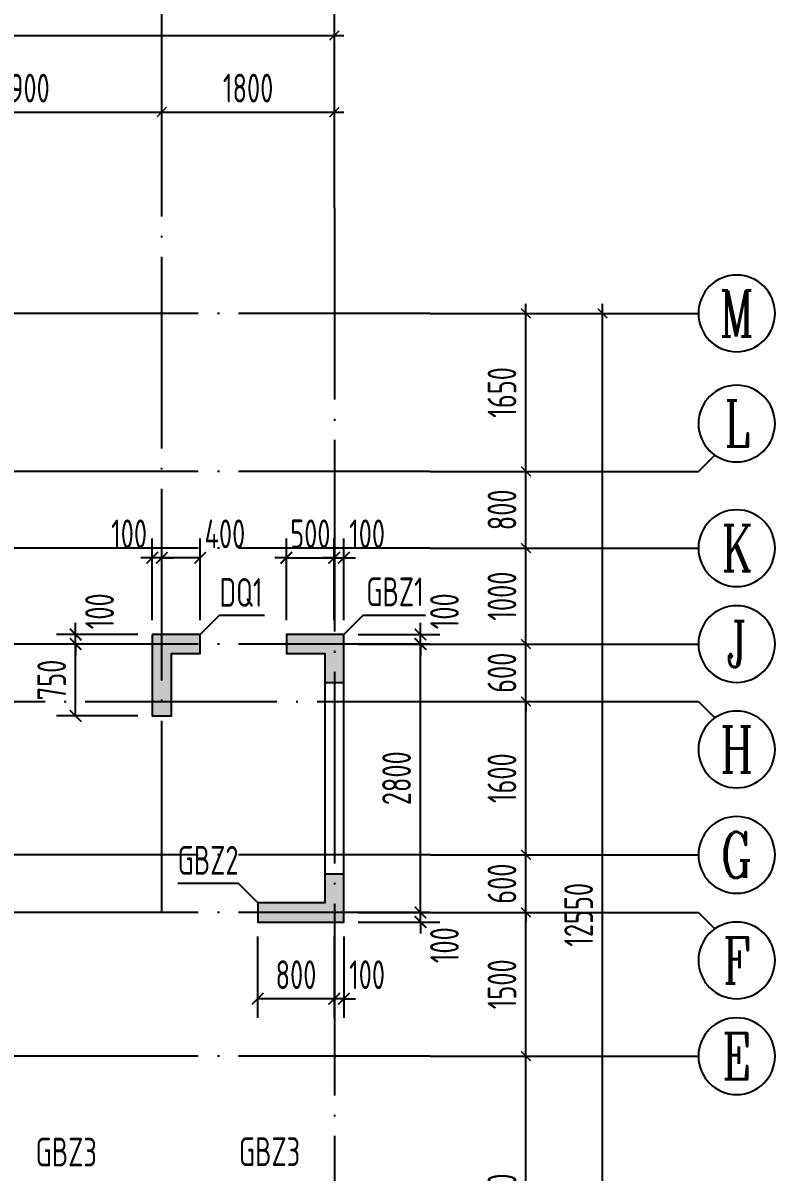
# Model space of a CAD drawing. Extents: x -655480 to 203344, y -294099 to 287156.
# Drawn here: x -257091 to -249241, y -3283 to 8705 of the extents above; entities that cross this region are included whole.
import ezdxf
from ezdxf.enums import TextEntityAlignment as Align

# ---------------------------------------------------------------- set-up
doc = ezdxf.new("R2010")
doc.units = 0
doc.header["$LTSCALE"] = 1000
doc.linetypes.add('DOTE', pattern=[2.42, 2, -0.2, 0.02, -0.2])
doc.layers.get('0').update_dxf_attribs({"linetype": 'CONTINUOUS'})
doc.layers.get('DEFPOINTS').update_dxf_attribs({"linetype": 'CONTINUOUS'})
for name, color, linetype in [('A-AXIS', 1, 'CONTINUOUS'), ('A-DOTE', 10, 'DOTE'), ('AXIS_NUM', 7, 'CONTINUOUS'), ('S-Q墙实线', 6, 'CONTINUOUS'), ('S-Q墙标注', 3, 'CONTINUOUS'), ('S-X详图填充', 252, 'CONTINUOUS'), ('S-X详图实线', 4, 'CONTINUOUS'), ('S-Y一般标注', 3, 'CONTINUOUS'), ('S-Z柱编号', 6, 'CONTINUOUS')]:
    doc.layers.add(name, color=color, linetype=linetype)
doc.styles.add('TSSD_Axis', font='complex.shx', dxfattribs={"width": 0.7, "bigfont": 'hztxt.shx'})
doc.styles.add('TSSD_DIMENSION', font='Tssdeng.shx', dxfattribs={"width": 0.7, "bigfont": 'tssdchn.shx'})
doc.styles.add('TSSD_REIN', font='tssdeng.shx', dxfattribs={"width": 0.7, "height": 300, "bigfont": 'tssdchn.shx'})
doc.styles.add('结构文字', font='zstxt.shx', dxfattribs={"width": 0.7, "bigfont": 'zshz.shx'})
doc.dimstyles.new('STRUCK', dxfattribs={"dimtxt": 400, "dimasz": 121, "dimexe": 200, "dimexo": 150, "dimgap": 115, "dimtad": 1, "dimdec": 0, "dimdsep": 46, "dimtxsty": '结构文字', "dimblk": 'ARCHTICK', "dimcen": 400, "dimclrd": 3, "dimclre": 3, "dimclrt": 7, "dimadec": 0, "dimazin": 0, "dimtfac": 1, "dimtdec": 0, "dimtix": 1, "dimtmove": 2, "dimatfit": 3, "dimldrblk": '_DIMX', "dimfxl": 1, "dimtolj": 1, "dimtzin": 0, "dimarcsym": 0})
doc.dimstyles.new('TSSD_100_100', dxfattribs={"dimtxt": 300, "dimasz": 100, "dimexe": 100, "dimexo": 250, "dimgap": 100, "dimtad": 1, "dimdec": 0, "dimzin": 0, "dimdsep": 46, "dimtxsty": 'TSSD_DIMENSION', "dimblk": 'ARCHTICK', "dimcen": 0, "dimdle": 100, "dimclrt": 7, "dimadec": 0, "dimazin": 0, "dimtfac": 1, "dimtdec": 0, "dimtix": 1, "dimtmove": 2, "dimatfit": 3, "dimldrblk": 'ARCHTICK', "dimfxl": 1, "dimtolj": 1, "dimtzin": 0, "dimarcsym": 0})

# ---------------------------------------------------------------- blocks, each defined once
blk = doc.blocks.new('_ArchTick')
at = {"color": 0, "linetype": 'ByBlock', "const_width": 0.15}
blk.add_lwpolyline([(-0.5, -0.5), (0.5, 0.5)], dxfattribs=at)
blk = doc.blocks.new('*D170')
at = {"layer": 'DEFPOINTS', "color": 0, "transparency": 16777216}
for p in [(52800, 19250), (49900, 18250), (52800, 18250)]:
    blk.add_point(p, dxfattribs=at)
at = {"layer": 'S-Y一般标注', "color": 0, "lineweight": -2, "transparency": 16777216}
for p, q in [((49900, 18500), (49900, 19350)), ((52800, 18500), (52800, 19350)), ((49800, 19250), (52900, 19250))]:
    blk.add_line(p, q, dxfattribs=at)
at = {"layer": 'S-Y一般标注', "color": 0, "lineweight": -2, "transparency": 16777216, "xscale": 100, "yscale": 100, "zscale": 100, "rotation": 180}
blk.add_blockref('_ArchTick', (49900, 19250), dxfattribs=at)
at = {"layer": 'S-Y一般标注', "color": 0, "lineweight": -2, "transparency": 16777216, "xscale": 100, "yscale": 100, "zscale": 100}
blk.add_blockref('_ArchTick', (52800, 19250), dxfattribs=at)
at = {"layer": 'S-Y一般标注', "color": 7, "transparency": 16777216, "insert": (51350, 19500), "char_height": 300, "attachment_point": 5, "style": 'TSSD_DIMENSION'}
blk.add_mtext('\\A1;2900', dxfattribs=at)
blk = doc.blocks.new('*D171')
at = {"layer": 'DEFPOINTS', "color": 0, "transparency": 16777216}
for p in [(54600, 19250), (52800, 18250), (54600, 18250)]:
    blk.add_point(p, dxfattribs=at)
at = {"layer": 'S-Y一般标注', "color": 0, "lineweight": -2, "transparency": 16777216}
for p, q in [((52800, 18500), (52800, 19350)), ((54600, 18500), (54600, 19350)), ((52700, 19250), (54700, 19250))]:
    blk.add_line(p, q, dxfattribs=at)
at = {"layer": 'S-Y一般标注', "color": 0, "lineweight": -2, "transparency": 16777216, "xscale": 100, "yscale": 100, "zscale": 100, "rotation": 180}
blk.add_blockref('_ArchTick', (52800, 19250), dxfattribs=at)
at = {"layer": 'S-Y一般标注', "color": 0, "lineweight": -2, "transparency": 16777216, "xscale": 100, "yscale": 100, "zscale": 100}
blk.add_blockref('_ArchTick', (54600, 19250), dxfattribs=at)
at = {"layer": 'S-Y一般标注', "color": 7, "transparency": 16777216, "insert": (53700, 19500), "char_height": 300, "attachment_point": 5, "style": 'TSSD_DIMENSION'}
blk.add_mtext('\\A1;1800', dxfattribs=at)
blk = doc.blocks.new('*D172')
at = {"layer": 'DEFPOINTS', "color": 0, "transparency": 16777216}
for p in [(54600, 20050), (4600, 18250), (54600, 18250)]:
    blk.add_point(p, dxfattribs=at)
at = {"layer": 'S-Y一般标注', "color": 0, "lineweight": -2, "transparency": 16777216}
for p, q in [((4600, 18500), (4600, 20150)), ((54600, 18500), (54600, 20150)), ((4500, 20050), (54700, 20050))]:
    blk.add_line(p, q, dxfattribs=at)
at = {"layer": 'S-Y一般标注', "color": 0, "lineweight": -2, "transparency": 16777216, "xscale": 100, "yscale": 100, "zscale": 100, "rotation": 180}
blk.add_blockref('_ArchTick', (4600, 20050), dxfattribs=at)
at = {"layer": 'S-Y一般标注', "color": 0, "lineweight": -2, "transparency": 16777216, "xscale": 100, "yscale": 100, "zscale": 100}
blk.add_blockref('_ArchTick', (54600, 20050), dxfattribs=at)
at = {"layer": 'S-Y一般标注', "color": 7, "transparency": 16777216, "insert": (29600, 20300), "char_height": 300, "attachment_point": 5, "style": 'TSSD_DIMENSION'}
blk.add_mtext('\\A1;50000', dxfattribs=at)
blk = doc.blocks.new('ts_axno')
at = {"color": 0, "linetype": 'ByBlock', "lineweight": -2}
blk.add_circle((0, 0), 0.5, dxfattribs=at)
at = {"color": 0, "linetype": 'ByBlock', "lineweight": -2, "style": 'TSSD_Axis', "width": 0.7}
blk.add_attdef('A', text='', height=0.6, dxfattribs=at).set_placement((0, 0), align=Align.MIDDLE_CENTER)
blk = doc.blocks.new('*D201')
at = {"layer": 'DEFPOINTS', "color": 0, "transparency": 16777216}
for p in [(55600, 10900), (56600, 10900), (55600, 9400)]:
    blk.add_point(p, dxfattribs=at)
at = {"layer": 'S-Y一般标注', "color": 0, "lineweight": -2, "transparency": 16777216}
for p, q in [((56600, 9300), (56600, 11000)), ((55850, 10900), (56700, 10900)), ((55850, 9400), (56700, 9400))]:
    blk.add_line(p, q, dxfattribs=at)
at = {"layer": 'S-Y一般标注', "color": 0, "lineweight": -2, "transparency": 16777216, "xscale": 100, "yscale": 100, "zscale": 100}
for p, rotation in [((56600, 10900), 90), ((56600, 9400), 270)]:
    blk.add_blockref('_ArchTick', p, dxfattribs=dict(at, rotation=rotation))
at = {"layer": 'S-Y一般标注', "color": 7, "transparency": 16777216, "insert": (56350, 10150), "char_height": 300, "attachment_point": 5, "rotation": 90, "style": 'TSSD_DIMENSION'}
blk.add_mtext('\\A1;1500', dxfattribs=at)
blk = doc.blocks.new('*D202')
at = {"layer": 'DEFPOINTS', "color": 0, "transparency": 16777216}
for p in [(55600, 11500), (56600, 11500), (55600, 10900)]:
    blk.add_point(p, dxfattribs=at)
at = {"layer": 'S-Y一般标注', "color": 0, "lineweight": -2, "transparency": 16777216}
for p, q in [((56600, 11500), (56600, 11600)), ((55850, 11500), (56700, 11500)), ((56600, 10900), (56600, 11500)), ((55850, 10900), (56700, 10900)), ((56600, 10900), (56600, 10800))]:
    blk.add_line(p, q, dxfattribs=at)
at = {"layer": 'S-Y一般标注', "color": 0, "lineweight": -2, "transparency": 16777216, "xscale": 100, "yscale": 100, "zscale": 100}
for p, rotation in [((56600, 11500), 270), ((56600, 10900), 90)]:
    blk.add_blockref('_ArchTick', p, dxfattribs=dict(at, rotation=rotation))
at = {"layer": 'S-Y一般标注', "color": 7, "transparency": 16777216, "insert": (56350, 11200), "char_height": 300, "attachment_point": 5, "rotation": 90, "style": 'TSSD_DIMENSION'}
blk.add_mtext('\\A1;600', dxfattribs=at)
blk = doc.blocks.new('*D203')
at = {"layer": 'DEFPOINTS', "color": 0, "transparency": 16777216}
for p in [(55600, 13100), (56600, 13100), (55600, 11500)]:
    blk.add_point(p, dxfattribs=at)
at = {"layer": 'S-Y一般标注', "color": 0, "lineweight": -2, "transparency": 16777216}
for p, q in [((56600, 11400), (56600, 13200)), ((55850, 13100), (56700, 13100)), ((55850, 11500), (56700, 11500))]:
    blk.add_line(p, q, dxfattribs=at)
at = {"layer": 'S-Y一般标注', "color": 0, "lineweight": -2, "transparency": 16777216, "xscale": 100, "yscale": 100, "zscale": 100}
for p, rotation in [((56600, 13100), 90), ((56600, 11500), 270)]:
    blk.add_blockref('_ArchTick', p, dxfattribs=dict(at, rotation=rotation))
at = {"layer": 'S-Y一般标注', "color": 7, "transparency": 16777216, "insert": (56350, 12300), "char_height": 300, "attachment_point": 5, "rotation": 90, "style": 'TSSD_DIMENSION'}
blk.add_mtext('\\A1;1600', dxfattribs=at)
blk = doc.blocks.new('*D204')
at = {"layer": 'DEFPOINTS', "color": 0, "transparency": 16777216}
for p in [(55600, 13700), (56600, 13700), (55600, 13100)]:
    blk.add_point(p, dxfattribs=at)
at = {"layer": 'S-Y一般标注', "color": 0, "lineweight": -2, "transparency": 16777216}
for p, q in [((56600, 13700), (56600, 13800)), ((55850, 13700), (56700, 13700)), ((56600, 13100), (56600, 13700)), ((55850, 13100), (56700, 13100)), ((56600, 13100), (56600, 13000))]:
    blk.add_line(p, q, dxfattribs=at)
at = {"layer": 'S-Y一般标注', "color": 0, "lineweight": -2, "transparency": 16777216, "xscale": 100, "yscale": 100, "zscale": 100}
for p, rotation in [((56600, 13700), 270), ((56600, 13100), 90)]:
    blk.add_blockref('_ArchTick', p, dxfattribs=dict(at, rotation=rotation))
at = {"layer": 'S-Y一般标注', "color": 7, "transparency": 16777216, "insert": (56350, 13400), "char_height": 300, "attachment_point": 5, "rotation": 90, "style": 'TSSD_DIMENSION'}
blk.add_mtext('\\A1;600', dxfattribs=at)
blk = doc.blocks.new('*D205')
at = {"layer": 'DEFPOINTS', "color": 0, "transparency": 16777216}
for p in [(55600, 14700), (56600, 14700), (55600, 13700)]:
    blk.add_point(p, dxfattribs=at)
at = {"layer": 'S-Y一般标注', "color": 0, "lineweight": -2, "transparency": 16777216}
for p, q in [((56600, 13600), (56600, 14800)), ((55850, 14700), (56700, 14700)), ((55850, 13700), (56700, 13700))]:
    blk.add_line(p, q, dxfattribs=at)
at = {"layer": 'S-Y一般标注', "color": 0, "lineweight": -2, "transparency": 16777216, "xscale": 100, "yscale": 100, "zscale": 100}
for p, rotation in [((56600, 14700), 90), ((56600, 13700), 270)]:
    blk.add_blockref('_ArchTick', p, dxfattribs=dict(at, rotation=rotation))
at = {"layer": 'S-Y一般标注', "color": 7, "transparency": 16777216, "insert": (56350, 14200), "char_height": 300, "attachment_point": 5, "rotation": 90, "style": 'TSSD_DIMENSION'}
blk.add_mtext('\\A1;1000', dxfattribs=at)
blk = doc.blocks.new('*D206')
at = {"layer": 'DEFPOINTS', "color": 0, "transparency": 16777216}
for p in [(55600, 17150), (57400, 17150), (55600, 4600)]:
    blk.add_point(p, dxfattribs=at)
at = {"layer": 'S-Y一般标注', "color": 0, "lineweight": -2, "transparency": 16777216}
for p, q in [((55850, 17150), (57500, 17150)), ((57400, 4500), (57400, 17250)), ((55850, 4600), (57500, 4600))]:
    blk.add_line(p, q, dxfattribs=at)
at = {"layer": 'S-Y一般标注', "color": 0, "lineweight": -2, "transparency": 16777216, "xscale": 100, "yscale": 100, "zscale": 100}
for p, rotation in [((57400, 17150), 90), ((57400, 4600), 270)]:
    blk.add_blockref('_ArchTick', p, dxfattribs=dict(at, rotation=rotation))
at = {"layer": 'S-Y一般标注', "color": 7, "transparency": 16777216, "insert": (57150, 10875), "char_height": 300, "attachment_point": 5, "rotation": 90, "style": 'TSSD_DIMENSION'}
blk.add_mtext('\\A1;12550', dxfattribs=at)
blk = doc.blocks.new('*D207')
at = {"layer": 'DEFPOINTS', "color": 0, "transparency": 16777216}
for p in [(55600, 15500), (56600, 15500), (55600, 14700)]:
    blk.add_point(p, dxfattribs=at)
at = {"layer": 'S-Y一般标注', "color": 0, "lineweight": -2, "transparency": 16777216}
for p, q in [((56600, 14600), (56600, 15600)), ((55850, 15500), (56700, 15500)), ((55850, 14700), (56700, 14700))]:
    blk.add_line(p, q, dxfattribs=at)
at = {"layer": 'S-Y一般标注', "color": 0, "lineweight": -2, "transparency": 16777216, "xscale": 100, "yscale": 100, "zscale": 100}
for p, rotation in [((56600, 15500), 90), ((56600, 14700), 270)]:
    blk.add_blockref('_ArchTick', p, dxfattribs=dict(at, rotation=rotation))
at = {"layer": 'S-Y一般标注', "color": 7, "transparency": 16777216, "insert": (56350, 15100), "char_height": 300, "attachment_point": 5, "rotation": 90, "style": 'TSSD_DIMENSION'}
blk.add_mtext('\\A1;800', dxfattribs=at)
blk = doc.blocks.new('*D209')
at = {"layer": 'DEFPOINTS', "color": 0, "transparency": 16777216}
for p in [(55600, 9400), (56600, 9400), (55600, 6400)]:
    blk.add_point(p, dxfattribs=at)
at = {"layer": 'S-Y一般标注', "color": 0, "lineweight": -2, "transparency": 16777216}
for p, q in [((56600, 6300), (56600, 9500)), ((55850, 9400), (56700, 9400)), ((55850, 6400), (56700, 6400))]:
    blk.add_line(p, q, dxfattribs=at)
at = {"layer": 'S-Y一般标注', "color": 0, "lineweight": -2, "transparency": 16777216, "xscale": 100, "yscale": 100, "zscale": 100}
for p, rotation in [((56600, 9400), 90), ((56600, 6400), 270)]:
    blk.add_blockref('_ArchTick', p, dxfattribs=dict(at, rotation=rotation))
at = {"layer": 'S-Y一般标注', "color": 7, "transparency": 16777216, "insert": (56350, 7900), "char_height": 300, "attachment_point": 5, "rotation": 90, "style": 'TSSD_DIMENSION'}
blk.add_mtext('\\A1;3000', dxfattribs=at)
blk = doc.blocks.new('*D210')
at = {"layer": 'DEFPOINTS', "color": 0, "transparency": 16777216}
for p in [(55600, 17150), (56600, 17150), (55600, 15500)]:
    blk.add_point(p, dxfattribs=at)
at = {"layer": 'S-Y一般标注', "color": 0, "lineweight": -2, "transparency": 16777216}
for p, q in [((55850, 17150), (56700, 17150)), ((56600, 15400), (56600, 17250)), ((55850, 15500), (56700, 15500))]:
    blk.add_line(p, q, dxfattribs=at)
at = {"layer": 'S-Y一般标注', "color": 0, "lineweight": -2, "transparency": 16777216, "xscale": 100, "yscale": 100, "zscale": 100}
for p, rotation in [((56600, 17150), 90), ((56600, 15500), 270)]:
    blk.add_blockref('_ArchTick', p, dxfattribs=dict(at, rotation=rotation))
at = {"layer": 'S-Y一般标注', "color": 7, "transparency": 16777216, "insert": (56350, 16325), "char_height": 300, "attachment_point": 5, "rotation": 90, "style": 'TSSD_DIMENSION'}
blk.add_mtext('\\A1;1650', dxfattribs=at)
blk = doc.blocks.new('*D2117')
at = {"layer": 'DEFPOINTS', "color": 0, "transparency": 16777216}
for p in [(-253741, -575), (-252941, -575), (-253741, -675)]:
    blk.add_point(p, dxfattribs=at)
at = {"layer": 'S-Q墙标注', "color": 3, "lineweight": -2, "transparency": 16777216}
for p, q in [((-252941, -575), (-252941, -454)), ((-253591, -575), (-252741, -575)), ((-252941, -675), (-252941, -575)), ((-253591, -675), (-252741, -675)), ((-252941, -675), (-252941, -796))]:
    blk.add_line(p, q, dxfattribs=at)
at = {"layer": 'S-Q墙标注', "color": 3, "lineweight": -2, "transparency": 16777216, "xscale": 121, "yscale": 121, "zscale": 121}
for p, rotation in [((-252941, -575), 270), ((-252941, -675), 90)]:
    blk.add_blockref('_ArchTick', p, dxfattribs=dict(at, rotation=rotation))
at = {"layer": 'S-Q墙标注', "color": 7, "transparency": 16777216, "insert": (-252691, -917), "char_height": 300, "attachment_point": 5, "rotation": 90, "style": 'TSSD_REIN'}
blk.add_mtext('\\A1;100', dxfattribs=at)
blk = doc.blocks.new('_DIMX')
blk.add_line((-150, 0), (150, 0))
at = {"const_width": 50}
blk.add_lwpolyline([(-70, -70), (70, 70)], dxfattribs=at)
blk = doc.blocks.new('*D2118')
at = {"layer": 'DEFPOINTS', "color": 0, "transparency": 16777216}
for p in [(-253741, 2225), (-252941, 2225), (-253741, -575)]:
    blk.add_point(p, dxfattribs=at)
at = {"layer": 'S-Q墙标注', "color": 3, "lineweight": -2, "transparency": 16777216}
for p, q in [((-253591, 2225), (-252741, 2225)), ((-252941, -575), (-252941, 2225)), ((-253591, -575), (-252741, -575))]:
    blk.add_line(p, q, dxfattribs=at)
at = {"layer": 'S-Q墙标注', "color": 3, "lineweight": -2, "transparency": 16777216, "xscale": 121, "yscale": 121, "zscale": 121}
for p, rotation in [((-252941, 2225), 90), ((-252941, -575), 270)]:
    blk.add_blockref('_ArchTick', p, dxfattribs=dict(at, rotation=rotation))
at = {"layer": 'S-Q墙标注', "color": 7, "transparency": 16777216, "insert": (-253191, 825), "char_height": 300, "attachment_point": 5, "rotation": 90, "style": 'TSSD_REIN'}
blk.add_mtext('\\A1;2800', dxfattribs=at)
blk = doc.blocks.new('*D2119')
at = {"layer": 'DEFPOINTS', "color": 0, "transparency": 16777216}
for p in [(-253741, 2325), (-252941, 2325), (-253741, 2225)]:
    blk.add_point(p, dxfattribs=at)
at = {"layer": 'S-Q墙标注', "color": 3, "lineweight": -2, "transparency": 16777216}
for p, q in [((-252941, 2325), (-252941, 2446)), ((-253591, 2325), (-252741, 2325)), ((-252941, 2225), (-252941, 2325)), ((-253591, 2225), (-252741, 2225)), ((-252941, 2225), (-252941, 2104))]:
    blk.add_line(p, q, dxfattribs=at)
at = {"layer": 'S-Q墙标注', "color": 3, "lineweight": -2, "transparency": 16777216, "xscale": 121, "yscale": 121, "zscale": 121}
for p, rotation in [((-252941, 2325), 270), ((-252941, 2225), 90)]:
    blk.add_blockref('_ArchTick', p, dxfattribs=dict(at, rotation=rotation))
at = {"layer": 'S-Q墙标注', "color": 7, "transparency": 16777216, "insert": (-252691, 2567), "char_height": 300, "attachment_point": 5, "rotation": 90, "style": 'TSSD_REIN'}
blk.add_mtext('\\A1;100', dxfattribs=at)
blk = doc.blocks.new('*D2120')
at = {"layer": 'DEFPOINTS', "color": 0, "transparency": 16777216}
for p in [(-253841, -675), (-253741, -675), (-253841, -1475)]:
    blk.add_point(p, dxfattribs=at)
at = {"layer": 'S-Q墙标注', "color": 3, "lineweight": -2, "transparency": 16777216}
for p, q in [((-253841, -825), (-253841, -1675)), ((-253741, -825), (-253741, -1675)), ((-253841, -1475), (-253962, -1475)), ((-253741, -1475), (-253841, -1475)), ((-253741, -1475), (-253620, -1475))]:
    blk.add_line(p, q, dxfattribs=at)
at = {"layer": 'S-Q墙标注', "color": 3, "lineweight": -2, "transparency": 16777216, "xscale": 121, "yscale": 121, "zscale": 121}
blk.add_blockref('_ArchTick', (-253841, -1475), dxfattribs=at)
at = {"layer": 'S-Q墙标注', "color": 3, "lineweight": -2, "transparency": 16777216, "xscale": 121, "yscale": 121, "zscale": 121, "rotation": 180}
blk.add_blockref('_ArchTick', (-253741, -1475), dxfattribs=at)
at = {"layer": 'S-Q墙标注', "color": 7, "transparency": 16777216, "insert": (-253499, -1225), "char_height": 300, "attachment_point": 5, "style": 'TSSD_REIN'}
blk.add_mtext('\\A1;100', dxfattribs=at)
blk = doc.blocks.new('*D2121')
at = {"layer": 'DEFPOINTS', "color": 0, "transparency": 16777216}
for p in [(-254641, -675), (-253841, -675), (-254641, -1475)]:
    blk.add_point(p, dxfattribs=at)
at = {"layer": 'S-Q墙标注', "color": 3, "lineweight": -2, "transparency": 16777216}
for p, q in [((-254641, -825), (-254641, -1675)), ((-253841, -825), (-253841, -1675)), ((-253841, -1475), (-254641, -1475))]:
    blk.add_line(p, q, dxfattribs=at)
at = {"layer": 'S-Q墙标注', "color": 3, "lineweight": -2, "transparency": 16777216, "xscale": 121, "yscale": 121, "zscale": 121, "rotation": 180}
blk.add_blockref('_ArchTick', (-254641, -1475), dxfattribs=at)
at = {"layer": 'S-Q墙标注', "color": 3, "lineweight": -2, "transparency": 16777216, "xscale": 121, "yscale": 121, "zscale": 121}
blk.add_blockref('_ArchTick', (-253841, -1475), dxfattribs=at)
at = {"layer": 'S-Q墙标注', "color": 7, "transparency": 16777216, "insert": (-254241, -1225), "char_height": 300, "attachment_point": 5, "style": 'TSSD_REIN'}
blk.add_mtext('\\A1;800', dxfattribs=at)
blk = doc.blocks.new('*D2124')
at = {"layer": 'DEFPOINTS', "color": 0, "transparency": 16777216}
for p in [(-253841, 3125), (-254341, 2325), (-253841, 2325)]:
    blk.add_point(p, dxfattribs=at)
at = {"layer": 'S-Q墙标注', "color": 3, "lineweight": -2, "transparency": 16777216}
for p, q in [((-254341, 2475), (-254341, 3325)), ((-253841, 2475), (-253841, 3325)), ((-254341, 3125), (-254462, 3125)), ((-254341, 3125), (-253841, 3125)), ((-253841, 3125), (-253720, 3125))]:
    blk.add_line(p, q, dxfattribs=at)
at = {"layer": 'S-Q墙标注', "color": 3, "lineweight": -2, "transparency": 16777216, "xscale": 121, "yscale": 121, "zscale": 121}
blk.add_blockref('_ArchTick', (-254341, 3125), dxfattribs=at)
at = {"layer": 'S-Q墙标注', "color": 3, "lineweight": -2, "transparency": 16777216, "xscale": 121, "yscale": 121, "zscale": 121, "rotation": 180}
blk.add_blockref('_ArchTick', (-253841, 3125), dxfattribs=at)
at = {"layer": 'S-Q墙标注', "color": 7, "transparency": 16777216, "insert": (-254091, 3375), "char_height": 300, "attachment_point": 5, "style": 'TSSD_REIN'}
blk.add_mtext('\\A1;500', dxfattribs=at)
blk = doc.blocks.new('*D2125')
at = {"layer": 'DEFPOINTS', "color": 0, "transparency": 16777216}
for p in [(-253741, 3125), (-253841, 2325), (-253741, 2325)]:
    blk.add_point(p, dxfattribs=at)
at = {"layer": 'S-Q墙标注', "color": 3, "lineweight": -2, "transparency": 16777216}
for p, q in [((-253841, 2475), (-253841, 3325)), ((-253741, 2475), (-253741, 3325)), ((-253841, 3125), (-253962, 3125)), ((-253841, 3125), (-253741, 3125)), ((-253741, 3125), (-253620, 3125))]:
    blk.add_line(p, q, dxfattribs=at)
at = {"layer": 'S-Q墙标注', "color": 3, "lineweight": -2, "transparency": 16777216, "xscale": 121, "yscale": 121, "zscale": 121}
blk.add_blockref('_ArchTick', (-253841, 3125), dxfattribs=at)
at = {"layer": 'S-Q墙标注', "color": 3, "lineweight": -2, "transparency": 16777216, "xscale": 121, "yscale": 121, "zscale": 121, "rotation": 180}
blk.add_blockref('_ArchTick', (-253741, 3125), dxfattribs=at)
at = {"layer": 'S-Q墙标注', "color": 7, "transparency": 16777216, "insert": (-253499, 3375), "char_height": 300, "attachment_point": 5, "style": 'TSSD_REIN'}
blk.add_mtext('\\A1;100', dxfattribs=at)
blk = doc.blocks.new('*D2134')
at = {"layer": 'DEFPOINTS', "color": 0, "transparency": 16777216}
for p in [(-256541, 2225), (-255741, 2225), (-255741, 1475)]:
    blk.add_point(p, dxfattribs=at)
at = {"layer": 'S-Q墙标注', "color": 3, "lineweight": -2, "transparency": 16777216}
for p, q in [((-255891, 2225), (-256741, 2225)), ((-256541, 1475), (-256541, 2225)), ((-255891, 1475), (-256741, 1475))]:
    blk.add_line(p, q, dxfattribs=at)
at = {"layer": 'S-Q墙标注', "color": 3, "lineweight": -2, "transparency": 16777216, "xscale": 121, "yscale": 121, "zscale": 121}
for p, rotation in [((-256541, 2225), 90), ((-256541, 1475), 270)]:
    blk.add_blockref('_ArchTick', p, dxfattribs=dict(at, rotation=rotation))
at = {"layer": 'S-Q墙标注', "color": 7, "transparency": 16777216, "insert": (-256791, 1850), "char_height": 300, "attachment_point": 5, "rotation": 90, "style": 'TSSD_REIN'}
blk.add_mtext('\\A1;750', dxfattribs=at)
blk = doc.blocks.new('*D2135')
at = {"layer": 'DEFPOINTS', "color": 0, "transparency": 16777216}
for p in [(-256541, 2325), (-255741, 2325), (-255741, 2225)]:
    blk.add_point(p, dxfattribs=at)
at = {"layer": 'S-Q墙标注', "color": 3, "lineweight": -2, "transparency": 16777216}
for p, q in [((-256541, 2325), (-256541, 2446)), ((-255891, 2325), (-256741, 2325)), ((-256541, 2225), (-256541, 2325)), ((-255891, 2225), (-256741, 2225)), ((-256541, 2225), (-256541, 2104))]:
    blk.add_line(p, q, dxfattribs=at)
at = {"layer": 'S-Q墙标注', "color": 3, "lineweight": -2, "transparency": 16777216, "xscale": 121, "yscale": 121, "zscale": 121}
for p, rotation in [((-256541, 2325), 270), ((-256541, 2225), 90)]:
    blk.add_blockref('_ArchTick', p, dxfattribs=dict(at, rotation=rotation))
at = {"layer": 'S-Q墙标注', "color": 7, "transparency": 16777216, "insert": (-256291, 2567), "char_height": 300, "attachment_point": 5, "rotation": 90, "style": 'TSSD_REIN'}
blk.add_mtext('\\A1;100', dxfattribs=at)
blk = doc.blocks.new('*D2136')
at = {"layer": 'DEFPOINTS', "color": 0, "transparency": 16777216}
for p in [(-255641, 3125), (-255641, 2325), (-255241, 2325)]:
    blk.add_point(p, dxfattribs=at)
at = {"layer": 'S-Q墙标注', "color": 3, "lineweight": -2, "transparency": 16777216}
for p, q in [((-255641, 2475), (-255641, 3325)), ((-255241, 2475), (-255241, 3325)), ((-255241, 3125), (-255641, 3125))]:
    blk.add_line(p, q, dxfattribs=at)
at = {"layer": 'S-Q墙标注', "color": 3, "lineweight": -2, "transparency": 16777216, "xscale": 121, "yscale": 121, "zscale": 121, "rotation": 180}
blk.add_blockref('_ArchTick', (-255641, 3125), dxfattribs=at)
at = {"layer": 'S-Q墙标注', "color": 3, "lineweight": -2, "transparency": 16777216, "xscale": 121, "yscale": 121, "zscale": 121}
blk.add_blockref('_ArchTick', (-255241, 3125), dxfattribs=at)
at = {"layer": 'S-Q墙标注', "color": 7, "transparency": 16777216, "insert": (-254983, 3375), "char_height": 300, "attachment_point": 5, "style": 'TSSD_REIN'}
blk.add_mtext('\\A1;400', dxfattribs=at)
blk = doc.blocks.new('*D2137')
at = {"layer": 'DEFPOINTS', "color": 0, "transparency": 16777216}
for p in [(-255741, 3125), (-255741, 2325), (-255641, 2325)]:
    blk.add_point(p, dxfattribs=at)
at = {"layer": 'S-Q墙标注', "color": 3, "lineweight": -2, "transparency": 16777216}
for p, q in [((-255741, 2475), (-255741, 3325)), ((-255641, 2475), (-255641, 3325)), ((-255741, 3125), (-255862, 3125)), ((-255641, 3125), (-255741, 3125)), ((-255641, 3125), (-255520, 3125))]:
    blk.add_line(p, q, dxfattribs=at)
at = {"layer": 'S-Q墙标注', "color": 3, "lineweight": -2, "transparency": 16777216, "xscale": 121, "yscale": 121, "zscale": 121}
blk.add_blockref('_ArchTick', (-255741, 3125), dxfattribs=at)
at = {"layer": 'S-Q墙标注', "color": 3, "lineweight": -2, "transparency": 16777216, "xscale": 121, "yscale": 121, "zscale": 121, "rotation": 180}
blk.add_blockref('_ArchTick', (-255641, 3125), dxfattribs=at)
at = {"layer": 'S-Q墙标注', "color": 7, "transparency": 16777216, "insert": (-255983, 3375), "char_height": 300, "attachment_point": 5, "style": 'TSSD_REIN'}
blk.add_mtext('\\A1;100', dxfattribs=at)
blk = doc.blocks.new('20210726.16395156')
at = {"layer": 'A-AXIS'}
for p, q in [((52800, 18249.9), (52800, 21049.9)), ((54600, 18249.9), (54600, 21049.9)), ((55600, 17150), (58400, 17150)), ((58400, 15500), (58571.6, 15671.7)), ((55600, 15500), (58400, 15500)), ((55600, 14700), (58400, 14700)), ((55600, 13700), (58400, 13700)), ((55600, 13100.3), (58400, 13100.3)), ((58400, 13100.3), (58571.6, 12928.7)), ((55600, 11500), (58400, 11500)), ((55600, 10900), (58400, 10900)), ((58400, 10900), (58571.6, 10728.4)), ((55600, 9400), (58400, 9400))]:
    blk.add_line(p, q, dxfattribs=at)
at = {"layer": 'A-DOTE'}
for p, q in [((52800, 10900), (52800, 18249.9)), ((54600, 18249.9), (54600, 3600)), ((55600, 17150), (3600, 17150)), ((55600, 15500), (3600, 15500)), ((55600, 14700), (3600, 14700)), ((55600, 13700), (3600, 13700)), ((3600, 13100.3), (55600, 13100.3)), ((55600, 11500), (3600, 11500)), ((55600, 10900), (3600, 10900)), ((55600, 9400), (3600, 9400))]:
    blk.add_line(p, q, dxfattribs=at)
at = {"layer": 'A-AXIS'}
ref = blk.add_blockref('ts_axno', (58800, 17150), dxfattribs=dict(at, xscale=-800, yscale=800, zscale=800))
ref.add_attrib('G', 'M', dxfattribs={"layer": 'AXIS_NUM', "height": 480, "style": 'TSSD_Axis', "width": 0.7}).set_placement((58800, 17150), align=Align.MIDDLE_CENTER)
ref = blk.add_blockref('ts_axno', (58800, 16000), dxfattribs=dict(at, xscale=-800, yscale=800, zscale=800))
ref.add_attrib('G', 'L', dxfattribs={"layer": 'AXIS_NUM', "height": 480, "style": 'TSSD_Axis', "width": 0.7}).set_placement((58800, 16000), align=Align.MIDDLE_CENTER)
ref = blk.add_blockref('ts_axno', (58800, 14700), dxfattribs=dict(at, xscale=-800, yscale=800, zscale=800))
ref.add_attrib('G', 'K', dxfattribs={"layer": 'AXIS_NUM', "height": 480, "style": 'TSSD_Axis', "width": 0.7}).set_placement((58800, 14700), align=Align.MIDDLE_CENTER)
ref = blk.add_blockref('ts_axno', (58800, 13700), dxfattribs=dict(at, xscale=-800, yscale=800, zscale=800))
ref.add_attrib('G', 'J', dxfattribs={"layer": 'AXIS_NUM', "height": 480, "style": 'TSSD_Axis', "width": 0.7}).set_placement((58800, 13700), align=Align.MIDDLE_CENTER)
ref = blk.add_blockref('ts_axno', (58800, 12600.3), dxfattribs=dict(at, xscale=-800, yscale=800, zscale=800))
ref.add_attrib('C', 'H', dxfattribs={"layer": 'AXIS_NUM', "height": 480, "style": 'TSSD_Axis', "width": 0.7}).set_placement((58800, 12600.3), align=Align.MIDDLE_CENTER)
ref = blk.add_blockref('ts_axno', (58800, 11500), dxfattribs=dict(at, xscale=-800, yscale=800, zscale=800))
ref.add_attrib('D', 'G', dxfattribs={"layer": 'AXIS_NUM', "height": 480, "style": 'TSSD_Axis', "width": 0.7}).set_placement((58800, 11500), align=Align.MIDDLE_CENTER)
ref = blk.add_blockref('ts_axno', (58800, 10400), dxfattribs=dict(at, xscale=-800, yscale=800, zscale=800))
ref.add_attrib('C', 'F', dxfattribs={"layer": 'AXIS_NUM', "height": 480, "style": 'TSSD_Axis', "width": 0.7}).set_placement((58800, 10400), align=Align.MIDDLE_CENTER)
ref = blk.add_blockref('ts_axno', (58800, 9400), dxfattribs=dict(at, xscale=-800, yscale=800, zscale=800))
ref.add_attrib('B', 'E', dxfattribs={"layer": 'AXIS_NUM', "height": 480, "style": 'TSSD_Axis', "width": 0.7}).set_placement((58800, 9400), align=Align.MIDDLE_CENTER)
at = {"layer": 'S-Y一般标注'}
for base, p1, p2, picture, middle in [((54600, 20049.9), (4600, 18249.9), (54600, 18249.9), '*D172', (29600, 20299.9)), ((52800, 19249.9), (49900, 18249.9), (52800, 18249.9), '*D170', (51350, 19499.9)), ((54600, 19249.9), (52800, 18249.9), (54600, 18249.9), '*D171', (53700, 19499.9))]:
    dim = blk.add_linear_dim(base=base, p1=p1, p2=p2, dimstyle='TSSD_100_100', dxfattribs=at)
    dim.commit()
    dim.dimension.update_dxf_attribs({"geometry": picture, "text_midpoint": middle})
for base, p1, p2, picture, middle in [((57400, 17150), (55600, 4600), (55600, 17150), '*D206', (57150, 10875)), ((56600, 17150), (55600, 15500), (55600, 17150), '*D210', (56350, 16325)), ((56600, 15500), (55600, 14700), (55600, 15500), '*D207', (56350, 15100)), ((56600, 14700), (55600, 13700), (55600, 14700), '*D205', (56350, 14200)), ((56600, 13700), (55600, 13100.3), (55600, 13700), '*D204', (56350, 13400.2)), ((56600, 13100.3), (55600, 11500), (55600, 13100.3), '*D203', (56350, 12300.2)), ((56600, 11500), (55600, 10900), (55600, 11500), '*D202', (56350, 11200)), ((56600, 10900), (55600, 9400), (55600, 10900), '*D201', (56350, 10150)), ((56600, 9400), (55600, 6400), (55600, 9400), '*D209', (56350, 7900))]:
    dim = blk.add_linear_dim(base=base, p1=p1, p2=p2, angle=90, dimstyle='TSSD_100_100', dxfattribs=at)
    dim.commit()
    dim.dimension.update_dxf_attribs({"geometry": picture, "text_midpoint": middle})

msp = doc.modelspace()

# ---------------------------------------------------------------- hatches: boundary and pattern name
at = {"layer": 'S-X详图填充'}
h = msp.add_hatch(color=256, dxfattribs=at)
h.dxf.hatch_style = 1
h.paths.add_polyline_path([(-255740.65, 2325.26), (-255740.65, 1475.28), (-255540.65, 1475.28), (-255540.65, 2125.26), (-255240.73, 2125.26), (-255240.73, 2325.26)])
h = msp.add_hatch(color=256, dxfattribs=at)
h.dxf.hatch_style = 1
h.paths.add_polyline_path([(-253940.63, 1825.26), (-253740.63, 1825.26), (-253740.63, 2325.26), (-254340.63, 2325.26), (-254340.63, 2125.26), (-253940.63, 2125.26)])
h = msp.add_hatch(color=256, dxfattribs=at)
h.dxf.hatch_style = 1
h.paths.add_polyline_path([(-253740.63, -174.74), (-253940.63, -174.74), (-253940.63, -474.74), (-254640.64, -474.74), (-254640.64, -674.74), (-253740.63, -674.74)])

# ---------------------------------------------------------------- linework, layer by layer
at = {"layer": 'S-Q墙实线'}
for points in [[(-255740.65, 2325.26), (-255740.65, 1475.28), (-255540.65, 1475.28), (-255540.65, 2125.26), (-255240.73, 2125.26), (-255240.73, 2325.26)], [(-253940.63, -474.74), (-254640.64, -474.74), (-254640.64, -674.74), (-253740.63, -674.74), (-253740.63, 2325.26), (-254340.63, 2325.26), (-254340.63, 2125.26), (-253940.63, 2125.26)]]:
    msp.add_lwpolyline(points, close=True, dxfattribs=at)
at = {"layer": 'S-X详图实线'}
for points in [[(-255740.65, 2325.26), (-255740.65, 1475.28), (-255540.65, 1475.28), (-255540.65, 2125.26), (-255240.73, 2125.26), (-255240.73, 2325.26), (-255740.65, 2325.26)], [(-253940.63, 1825.26), (-253740.63, 1825.26), (-253740.63, 2325.26), (-254340.63, 2325.26), (-254340.63, 2125.26), (-253940.63, 2125.26), (-253940.63, 1825.26)], [(-253740.63, -174.74), (-253940.63, -174.74), (-253940.63, -474.74), (-254640.64, -474.74), (-254640.64, -674.74), (-253740.63, -674.74), (-253740.63, -174.74)]]:
    msp.add_lwpolyline(points, close=True, dxfattribs=at)
at = {"layer": 'S-Z柱编号', "color": 7}
for points in [[(-255240.73, 2325.26), (-255040.73, 2525.26), (-254568.86, 2525.26)], [(-253740.63, 2325.26), (-253540.63, 2525.26), (-252889.06, 2525.26)], [(-254640.64, -474.74), (-254840.64, -274.74), (-255473.71, -274.74)]]:
    msp.add_lwpolyline(points, dxfattribs=at)

# ---------------------------------------------------------------- block references
at = {"layer": 'A-DOTE'}
msp.add_blockref('20210726.16395156', (-308440.63, -11474.79), dxfattribs=at)

# ---------------------------------------------------------------- texts
at = {"layer": 'S-Z柱编号', "color": 7, "style": 'TSSD_REIN', "width": 0.7}
for s, p in [('DQ1', (-255038.86, 2523.54)), ('GBZ1', (-253507, 2529.74)), ('GBZ2', (-255476.76, -271.24)), ('GBZ3', (-256959.01, -3315.46)), ('GBZ3', (-254837.33, -3311.04))]:
    msp.add_text(s, height=300, dxfattribs=at).set_placement(p, align=Align.BOTTOM_LEFT)

# ---------------------------------------------------------------- dimensions: what is measured, and where the dimension line sits
at = {"layer": 'S-Q墙标注'}
for base, p1, p2, angle, picture, middle in [((-255740.65, 3125.26), (-255640.63, 2325.26), (-255740.65, 2325.26), 180, '*D2137', (-255982.57, 3375.26)), ((-255640.63, 3125.26), (-255240.73, 2325.26), (-255640.63, 2325.26), 180, '*D2136', (-254982.65, 3375.26)), ((-256540.65, 2325.26), (-255740.65, 2225.26), (-255740.65, 2325.26), 90, '*D2135', (-256290.65, 2567.18)), ((-252940.63, 2325.26), (-253740.63, 2225.26), (-253740.63, 2325.26), 90, '*D2119', (-252690.63, 2567.18)), ((-252940.63, -574.74), (-253740.63, -674.74), (-253740.63, -574.74), 90, '*D2117', (-252690.63, -916.66)), ((-253840.63, -1474.74), (-253740.63, -674.74), (-253840.63, -674.74), 180, '*D2120', (-253498.71, -1224.74))]:
    dim = msp.add_linear_dim(base=base, p1=p1, p2=p2, angle=angle, dimstyle='STRUCK', override={"dimtxt": 300, "dimgap": 100, "dimtxsty": 'TSSD_REIN'}, dxfattribs=at)
    dim.commit()
    dim.dimension.update_dxf_attribs({"geometry": picture, "text_midpoint": middle, "dimtype": 160})
dim = msp.add_linear_dim(base=(-253840.63, 3125.26), p1=(-254340.63, 2325.26), p2=(-253840.63, 2325.26), dimstyle='STRUCK', override={"dimtxt": 300, "dimgap": 100, "dimtxsty": 'TSSD_REIN'}, dxfattribs=at)
dim.commit()
dim.dimension.update_dxf_attribs({"geometry": '*D2124', "text_midpoint": (-254090.63, 3375.26)})
dim = msp.add_linear_dim(base=(-253740.62, 3125.26), p1=(-253840.63, 2325.26), p2=(-253740.62, 2325.26), dimstyle='STRUCK', override={"dimtxt": 300, "dimgap": 100, "dimtxsty": 'TSSD_REIN'}, dxfattribs=at)
dim.commit()
dim.dimension.update_dxf_attribs({"geometry": '*D2125', "text_midpoint": (-253498.7, 3375.26), "dimtype": 160})
for base, p1, p2, angle, picture, middle in [((-256540.65, 2225.26), (-255740.65, 1475.28), (-255740.65, 2225.26), 90, '*D2134', (-256790.65, 1850.27)), ((-252940.63, 2225.26), (-253740.63, -574.74), (-253740.63, 2225.26), 90, '*D2118', (-253190.63, 825.26)), ((-254640.64, -1474.74), (-253840.63, -674.74), (-254640.64, -674.74), 180, '*D2121', (-254240.64, -1224.74))]:
    dim = msp.add_linear_dim(base=base, p1=p1, p2=p2, angle=angle, dimstyle='STRUCK', override={"dimtxt": 300, "dimgap": 100, "dimtxsty": 'TSSD_REIN'}, dxfattribs=at)
    dim.commit()
    dim.dimension.update_dxf_attribs({"geometry": picture, "text_midpoint": middle})

doc.saveas('drawing.dxf')
